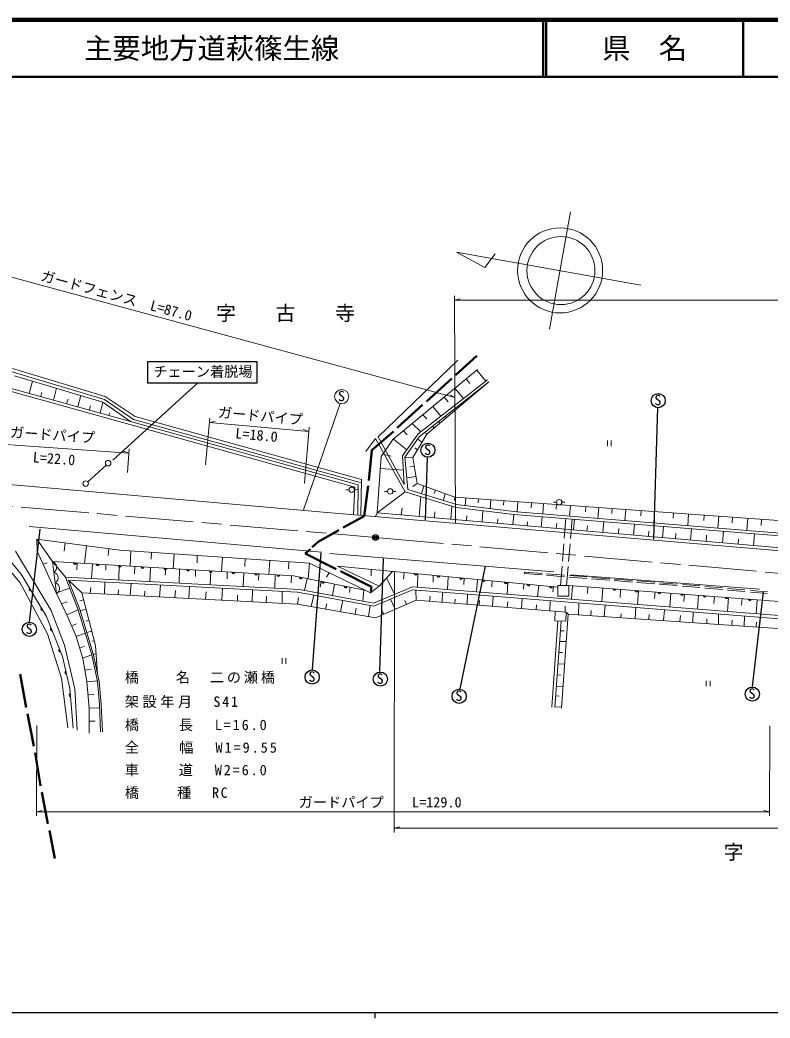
# Model space of a CAD drawing. Units: millimetres, scale not verified. Extents: x 40000 to 680000, y 20000 to 380000.
# Drawn here: x 205424 to 337747, y 204000 to 380000 of the extents above; entities that cross this region are included whole.
import ezdxf
from ezdxf.enums import TextEntityAlignment as Align

# ---------------------------------------------------------------- set-up
doc = ezdxf.new("R2010")
doc.units = ezdxf.units.MM
doc.header["$LTSCALE"] = 1000
doc.header["$PDMODE"] = 32
doc.header["$PDSIZE"] = 500
doc.linetypes.add('CHAIN', pattern=[18.5, 12, -1.5, 3.5, -1.5])
for name, color, linetype, lineweight in [('M-BGD', 7, 'Continuous', 13), ('M-BMK', 2, 'CHAIN', 13), ('M-BMK-SRVR', 3, 'Continuous', 25), ('M-STR-HTXT', 7, 'Continuous', 13), ('M-STR-STRC', 7, 'Continuous', 13), ('M-TTL', 2, 'Continuous', 140), ('M-TTL-BAND', 7, 'Continuous', 25), ('M-TTL-LINE', 7, 'Continuous', 50)]:
    doc.layers.add(name, color=color, linetype=linetype, lineweight=lineweight)
doc.layers.add('M-BMK-HTXT', color=7, linetype='Continuous')
doc.layers.add('M-TTL-TXT', color=7, linetype='Continuous')
doc.styles.add('ＭＳ ゴシック', font='')
doc.styles.get('ＭＳ ゴシック').set_extended_font_data('MS Gothic')

msp = doc.modelspace()

# ---------------------------------------------------------------- linework, layer by layer
at = {"layer": 'M-BGD', "lineweight": 50}
for p, q in [((285999, 320774), (282261, 317367)), ((281604, 316789), (277118, 312716)), ((276465, 312125), (271978, 308052)), ((271308, 307438), (267525, 304133)), ((267525, 304133), (266966, 298769)), ((266857, 297863), (266137, 292490)), ((266137, 292490), (262418, 290476)), ((261659, 290042), (258038, 287979)), ((258038, 287979), (256960, 287009)), ((256656, 286706), (255747, 285888)), ((255747, 285888), (261205, 283166)), ((261990, 282774), (267449, 280052)), ((267449, 280052), (267318, 279213)), ((205439, 264636), (206511, 258738)), ((206732, 257634), (207868, 251924)), ((208120, 250788), (209066, 244921)), ((209287, 243848), (210360, 238234)), ((210644, 237066), (211590, 232114))]:
    msp.add_line(p, q, dxfattribs=at)
at = {"layer": 'M-BGD'}
for p, q in [((282696, 319985), (268636, 306463)), ((224918, 309188), (192422, 318210)), ((264479, 297612), (192679, 317578)), ((220321, 313082), (204072, 317937)), ((220472, 313619), (204103, 318522)), ((220068, 312617), (204485, 317270)), ((286167, 318367), (271193, 306002)), ((285995, 318225), (287585, 316313)), ((207050, 314149), (207658, 316322)), ((211896, 315057), (211333, 312960)), ((275662, 307032), (287902, 316559)), ((288143, 316173), (275861, 306471)), ((277221, 306934), (288143, 316173)), ((282156, 315055), (283667, 313262)), ((284153, 316704), (284781, 315913)), ((209097, 313581), (209288, 314285)), ((216138, 313790), (215643, 311763)), ((225771, 310055), (220472, 313619)), ((280262, 313491), (280954, 312674)), ((213639, 312320), (213914, 313150)), ((217645, 311207), (217868, 311972)), ((220068, 312617), (219586, 310669)), ((224918, 309188), (220068, 312617)), ((225431, 309528), (220321, 313082)), ((255465, 293626), (261920, 312372)), ((278247, 311827), (279675, 310156)), ((221112, 310245), (221233, 310738)), ((265688, 298959), (225771, 310055)), ((276507, 310390), (277199, 309671)), ((280650, 309835), (280430, 310081)), ((265114, 298044), (224918, 309188)), ((265676, 298403), (225431, 309528)), ((274608, 308821), (276133, 307398)), ((278523, 308036), (278272, 308376)), ((279502, 308864), (279346, 309051)), ((268636, 306463), (273209, 298091)), ((272914, 303159), (275662, 307032)), ((273088, 307566), (273708, 306860)), ((275861, 306471), (273338, 302882)), ((274739, 302868), (277221, 306934)), ((277221, 306934), (277023, 307115)), ((266443, 303926), (268167, 306197)), ((268167, 306197), (273361, 296797)), ((271193, 306002), (269154, 303043)), ((271319, 306105), (273668, 304222)), ((275558, 304210), (275082, 304540)), ((276354, 305513), (275601, 306101)), ((309055, 305855), (309055, 304871)), ((309728, 305855), (309728, 304871)), ((269154, 303043), (268442, 293086)), ((269430, 303445), (270935, 303096)), ((273209, 298091), (272914, 303159)), ((273338, 302882), (273867, 297209)), ((274739, 302868), (273338, 302882)), ((275504, 298252), (274739, 302868)), ((217378, 298573), (220620, 301514)), ((275006, 301256), (274185, 301175)), ((269002, 300927), (273061, 300640)), ((275293, 299523), (273675, 299267)), ((191250, 299141), (260264, 293108)), ((264264, 292767), (264479, 297612)), ((265032, 292702), (265114, 298044)), ((265547, 292658), (265688, 298959)), ((275504, 298252), (274760, 297755)), ((282128, 295844), (275504, 298252)), ((276666, 297830), (276277, 296469)), ((263461, 297157), (262926, 297151)), ((264950, 297175), (264415, 297169)), ((268442, 293086), (273361, 296797)), ((270269, 296857), (269733, 296851)), ((271757, 296875), (271222, 296869)), ((273361, 296797), (282385, 294031)), ((273867, 297209), (282411, 294586)), ((276135, 295947), (275843, 292441)), ((278714, 297085), (278517, 296479)), ((280411, 296468), (280147, 295281)), ((282128, 295844), (282078, 295245)), ((349385, 290997), (282128, 295844)), ((284071, 295704), (283976, 294381)), ((272657, 292719), (272828, 293969)), ((281431, 291954), (281587, 294276)), ((282385, 294031), (292560, 292819)), ((282411, 294586), (293062, 293254)), ((286306, 295543), (286256, 294855)), ((288513, 295384), (288400, 293817)), ((290767, 295222), (290710, 294444)), ((293261, 295042), (293131, 293249)), ((295661, 294869), (295595, 293954)), ((297771, 294717), (297639, 292882)), ((300075, 294960), (299540, 294954)), ((300095, 294549), (300035, 293727)), ((301564, 294978), (301029, 294972)), ((302534, 294374), (302398, 292494)), ((305278, 294176), (305212, 293261)), ((307524, 294014), (307385, 292088)), ((260264, 293108), (368415, 283902)), ((268442, 293086), (268163, 292435)), ((268442, 293086), (368302, 284387)), ((278526, 292207), (278590, 293275)), ((284210, 291712), (284268, 292560)), ((286961, 291473), (287053, 293475)), ((292364, 291002), (292522, 292823)), ((292560, 292819), (354414, 287810)), ((293062, 293254), (354354, 288275)), ((297386, 290565), (297547, 292415)), ((309900, 293843), (309838, 292992)), ((312292, 293670), (312150, 291701)), ((315012, 293474), (314946, 292547)), ((317381, 293304), (317236, 291286)), ((320733, 293062), (320669, 292169)), ((323374, 292872), (323225, 290803)), ((326113, 292674), (326047, 291763)), ((328697, 292488), (328544, 290369)), ((331139, 292312), (331066, 291297)), ((258624, 286134), (207020, 290655)), ((289669, 291237), (289737, 292011)), ((294876, 290783), (294938, 291502)), ((300022, 290335), (300105, 291289)), ((301733, 292076), (301451, 288604)), ((302811, 291989), (302533, 288559)), ((303068, 290070), (303233, 291956)), ((305447, 289862), (305529, 290801)), ((308237, 289619), (308404, 291537)), ((313661, 289147), (313831, 291097)), ((318783, 288701), (318955, 290683)), ((333814, 292120), (333658, 289953)), ((336251, 291944), (336172, 290849)), ((198320, 289198), (205468, 280747)), ((199990, 289081), (205646, 282249)), ((310995, 289379), (311078, 290333)), ((316299, 288917), (316381, 289853)), ((321048, 288503), (321127, 289414)), ((323688, 288273), (323863, 290286)), ((326460, 288032), (326559, 289175)), ((329334, 287782), (329512, 289828)), ((334799, 287306), (334980, 289385)), ((208412, 288440), (223060, 286505)), ((211143, 284497), (208412, 288440)), ((208412, 288440), (208486, 286345)), ((213391, 287782), (213218, 286340)), ((217184, 287281), (216792, 284160)), ((301373, 287642), (301126, 284591)), ((302457, 287612), (302204, 284499)), ((332125, 287539), (332206, 288469)), ((204665, 286329), (210953, 275861)), ((208486, 286345), (211825, 278988)), ((221087, 286766), (220960, 285541)), ((223060, 286505), (256498, 284204)), ((224978, 286373), (224837, 283679)), ((228635, 286122), (228596, 284931)), ((232604, 285849), (232452, 283225)), ((236707, 285566), (236692, 284286)), ((241165, 285259), (240998, 282715)), ((260092, 285910), (299625, 282706)), ((209542, 284020), (210227, 284298)), ((253657, 281959), (211143, 284497)), ((211143, 284497), (211888, 278854)), ((211143, 284497), (213436, 281752)), ((215488, 284237), (215464, 283013)), ((218199, 284076), (218028, 281511)), ((220595, 283933), (220553, 282950)), ((222905, 283795), (222847, 281258)), ((225709, 283627), (225622, 282319)), ((228438, 283464), (228313, 280971)), ((245172, 284984), (245104, 283599)), ((249510, 284685), (249351, 282216)), ((252849, 284455), (252783, 283213)), ((256498, 284204), (256288, 281434)), ((256498, 284204), (267263, 278963)), ((268809, 280176), (261447, 283672)), ((261447, 283672), (300297, 279966)), ((301054, 283705), (300777, 280282)), ((302133, 283616), (301862, 280279)), ((205646, 282249), (210125, 274836)), ((213436, 281752), (254719, 279585)), ((213436, 281752), (215681, 275963)), ((231130, 283304), (231068, 282088)), ((233595, 283157), (233488, 280700)), ((236379, 282990), (236368, 281884)), ((239073, 282830), (238978, 280411)), ((242003, 282655), (241976, 281422)), ((244939, 282479), (244827, 280104)), ((247574, 282322), (247517, 281187)), ((250459, 282150), (250393, 279812)), ((253306, 281980), (253251, 280766)), ((253657, 281959), (266287, 279438)), ((259510, 281726), (259977, 282510)), ((267408, 283103), (267367, 281974)), ((268809, 280176), (271142, 282747)), ((270102, 281601), (271518, 278735)), ((273183, 282553), (273111, 281397)), ((275595, 282322), (275540, 279998)), ((278330, 282062), (278292, 280864)), ((280971, 281810), (280844, 279581)), ((294442, 282641), (294422, 282385)), ((294422, 282385), (297524, 282141)), ((294442, 282641), (297551, 282397)), ((298312, 282080), (301490, 281830)), ((298338, 282335), (301509, 282086)), ((302329, 281764), (305446, 281519)), ((302353, 282020), (305474, 281774)), ((302611, 282158), (335911, 279642)), ((306282, 281711), (309478, 281460)), ((205468, 280747), (210295, 271756)), ((254398, 279093), (214006, 281201)), ((214006, 281201), (215986, 276024)), ((216319, 278994), (214006, 281201)), ((217835, 278915), (217919, 279904)), ((220345, 278783), (220399, 280867)), ((224888, 278545), (225039, 280625)), ((230065, 278273), (230215, 280355)), ((235219, 278003), (235344, 280087)), ((256069, 281478), (255639, 279414)), ((258538, 280985), (258369, 279995)), ((260935, 280506), (260577, 278498)), ((263705, 279953), (263542, 279028)), ((267263, 278963), (268809, 280176)), ((267772, 277163), (274691, 280065)), ((274691, 280065), (357669, 273538)), ((283796, 281540), (283745, 280444)), ((286135, 281317), (285976, 279178)), ((288739, 281069), (288680, 280065)), ((291487, 280807), (291372, 278753)), ((294305, 280538), (294260, 279631)), ((296946, 280286), (296729, 278332)), ((299518, 280040), (299406, 279182)), ((300297, 280283), (300293, 278397)), ((300297, 280283), (302242, 280278)), ((302242, 280278), (302237, 278393)), ((302242, 280278), (379652, 274428)), ((302926, 280227), (302729, 277860)), ((305595, 280025), (305529, 278841)), ((306255, 281456), (309459, 281204)), ((310277, 281140), (313474, 280888)), ((310300, 281395), (313501, 281144)), ((314254, 280827), (317432, 280578)), ((314277, 281083), (317456, 280833)), ((318231, 280515), (321347, 280270)), ((318247, 280771), (321367, 280526)), ((322302, 280167), (325351, 279901)), ((322349, 280456), (325380, 280191)), ((326239, 280117), (329379, 279843)), ((211825, 278988), (214203, 279776)), ((211825, 278988), (213686, 275076)), ((254409, 276996), (216319, 278994)), ((216319, 278994), (218751, 269665)), ((222770, 278656), (222811, 279525)), ((227399, 278413), (227466, 279301)), ((232764, 278132), (232836, 279371)), ((238161, 277849), (238261, 279133)), ((241046, 277697), (241147, 279784)), ((243799, 277553), (243797, 278584)), ((246367, 277418), (246465, 279507)), ((248848, 277288), (248908, 278374)), ((251690, 277139), (251708, 279233)), ((267871, 276632), (254398, 279093)), ((254409, 276996), (254565, 278142)), ((254719, 279585), (267772, 277163)), ((256819, 276573), (257250, 278572)), ((266108, 279474), (265918, 277507)), ((274697, 279508), (267871, 276632)), ((357737, 272969), (274697, 279508)), ((275344, 277696), (275238, 279465)), ((277661, 277511), (277765, 278406)), ((279891, 277333), (279994, 279091)), ((284290, 276983), (284374, 278746)), ((288771, 276626), (288915, 278388)), ((300293, 278397), (302237, 278393)), ((308263, 279823), (308082, 277437)), ((311387, 279587), (311281, 278185)), ((314566, 279347), (314384, 276942)), ((317452, 279129), (317365, 277972)), ((320230, 278919), (320047, 276497)), ((322639, 278737), (322544, 277468)), ((325136, 278548), (324952, 276111)), ((326215, 279825), (329349, 279552)), ((327928, 278337), (327835, 277100)), ((330409, 278150), (330223, 275697)), ((330226, 279475), (333291, 279208)), ((330265, 279765), (333323, 279499)), ((334280, 279122), (337224, 278865)), ((334323, 279411), (337271, 279154)), ((212747, 277050), (213741, 277400)), ((216648, 277733), (215991, 277568)), ((268152, 274583), (254409, 276996)), ((259319, 276134), (259549, 277049)), ((261945, 275673), (262356, 277639)), ((266904, 274802), (267183, 276757)), ((275344, 277696), (268152, 274583)), ((271637, 276091), (270819, 277874)), ((273603, 276942), (273302, 277617)), ((301785, 275589), (275344, 277696)), ((282118, 277156), (282182, 277839)), ((286433, 276812), (286472, 277649)), ((291347, 276421), (291477, 277376)), ((293874, 276219), (293999, 277988)), ((296484, 276011), (296524, 276892)), ((298873, 275821), (298982, 277596)), ((301575, 275606), (301633, 276616)), ((303949, 275121), (304015, 277199)), ((308460, 274812), (308656, 276834)), ((313969, 274435), (314095, 276405)), ((332808, 277968), (332723, 276833)), ((335474, 277767), (335287, 275298)), ((210125, 274836), (212901, 267738)), ((210953, 275861), (213288, 269741)), ((213686, 275076), (215681, 275963)), ((213686, 275076), (215326, 271291)), ((215681, 275963), (218078, 268046)), ((215986, 276024), (218352, 268227)), ((217077, 276088), (216045, 275828)), ((264533, 275219), (264764, 276271)), ((269612, 275215), (269202, 275997)), ((299792, 274050), (299858, 275743)), ((302157, 275244), (300967, 258661)), ((301722, 273975), (301785, 275589)), ((301785, 275589), (302157, 275244)), ((358100, 271412), (302157, 275244)), ((306147, 274971), (306204, 275859)), ((311418, 274609), (311475, 275298)), ((316379, 274270), (316446, 275160)), ((318961, 274093), (319153, 276007)), ((321853, 273895), (321932, 274985)), ((324114, 273740), (324201, 275610)), ((328656, 273429), (328678, 275257)), ((333155, 273121), (333224, 274899)), ((215381, 273534), (214524, 273142)), ((217578, 274166), (217049, 273996)), ((300338, 274028), (299248, 258828)), ((299792, 274050), (301722, 273975)), ((300890, 274007), (299800, 258807)), ((326592, 273570), (326592, 274423)), ((331016, 273267), (331074, 274136)), ((335310, 272973), (335346, 273802)), ((210295, 271756), (212755, 263933)), ((215326, 271291), (216922, 271865)), ((215326, 271291), (216493, 267379)), ((218080, 272239), (217204, 272011)), ((300765, 272266), (301423, 272268)), ((213288, 269741), (215078, 262044)), ((216828, 269600), (215945, 269219)), ((218525, 270531), (218078, 270429)), ((218751, 269665), (219093, 264718)), ((300632, 270416), (301807, 270372)), ((212901, 267738), (214226, 262092)), ((216465, 267475), (218078, 268046)), ((219103, 263363), (218078, 268046)), ((218352, 268227), (219380, 263363)), ((218373, 268128), (218846, 268294)), ((300491, 268440), (301129, 268440)), ((216493, 267379), (217250, 263373)), ((218958, 266678), (218805, 266650)), ((251671, 267469), (251671, 266485)), ((252344, 267469), (252344, 266485)), ((300349, 266462), (301523, 266409)), ((216878, 265342), (217969, 265537)), ((300209, 264511), (300820, 264487)), ((212755, 263933), (213891, 255164)), ((217250, 263373), (217629, 258642)), ((217257, 263290), (219077, 263482)), ((219450, 259262), (219103, 263363)), ((219380, 263363), (219748, 259301)), ((300062, 262465), (301236, 262412)), ((326507, 263491), (326507, 262506)), ((327180, 263491), (327180, 262506)), ((214226, 262092), (214825, 255120)), ((215078, 262044), (215519, 254789)), ((217438, 261022), (218450, 261081)), ((299942, 260790), (300526, 260753)), ((219639, 254467), (219450, 259262)), ((219748, 259301), (219986, 254464)), ((299805, 258883), (300977, 258807)), ((217629, 258642), (219471, 258710)), ((217629, 258642), (217660, 254225)), ((217645, 256345), (218720, 256345))]:
    msp.add_line(p, q, dxfattribs=at)
at = {"layer": 'M-BGD', "lineweight": 25}
for p, q in [((317894, 311638), (317204, 288455)), ((277267, 302881), (276923, 291841)), ((207130, 273887), (208963, 290225)), ((257021, 265465), (258554, 286034)), ((268887, 265114), (269531, 285046)), ((283075, 262051), (287523, 283687)), ((334664, 262450), (336563, 279118))]:
    msp.add_line(p, q, dxfattribs=at)
at = {"layer": 'M-BGD'}
for centre, radius in [((262185, 313594), 1250), ((220982, 301843), 489), ((217016, 298245), 489), ((263938, 297163), 477), ((270745, 296863), 477), ((300552, 294966), 477)]:
    msp.add_circle(centre, radius, dxfattribs=at)
at = {"layer": 'M-BGD', "lineweight": 25}
for centre in [(318017, 312882), (277390, 304125), (207085, 272547), (256976, 264124), (269010, 263762), (334612, 261125), (282900, 260744)]:
    msp.add_circle(centre, 1250, dxfattribs=at)
at = {"layer": 'M-BGD'}
for centre, radius, start, end in [((210822, 283477), 1069, 302.52662, 72.5133), ((211197, 281631), 965, 296.97145, 78.06847), ((211333, 279756), 1059, 301.62266, 73.41726)]:
    msp.add_arc(centre, radius, start, end, dxfattribs=at)
at = {"layer": 'M-BGD', "lineweight": 25}
for centre, start, end in [((215125, 284315), 189.2645, 343.90373), ((219140, 284076), 189.2645, 343.90373), ((223047, 283843), 189.2645, 343.90373), ((227058, 283603), 189.2645, 343.90373), ((231076, 283363), 189.2645, 343.90373), ((235093, 283124), 189.2645, 343.90373), ((239092, 282885), 189.2645, 343.90373), ((243062, 282648), 189.2645, 343.90373), ((247083, 282408), 189.2645, 343.90373), ((251029, 282172), 189.2645, 343.90373), ((254981, 281752), 181.39091, 336.03015), ((275243, 282413), 187.23145, 341.87069), ((279239, 282031), 187.23145, 341.87069), ((283249, 281649), 187.23145, 341.87069), ((258920, 280966), 181.39091, 336.03015), ((262892, 280173), 181.39091, 336.03015), ((287186, 281273), 187.23145, 341.87069), ((291156, 280895), 187.23145, 341.87069), ((295154, 280513), 187.23145, 341.87069), ((299138, 280133), 187.23145, 341.87069), ((207308, 279607), 133.82308, 288.46231), ((310286, 279727), 188.35842, 342.99765), ((314215, 279430), 188.35842, 342.99765), ((318235, 279126), 188.35842, 342.99765), ((322245, 278823), 188.35842, 342.99765), ((326214, 278523), 188.35842, 342.99765), ((330100, 278229), 188.35842, 342.99765), ((209375, 276186), 133.82308, 288.46231), ((334160, 277923), 188.35842, 342.99765), ((211073, 272567), 124.0414, 278.68064), ((212524, 268856), 124.0414, 278.68064), ((213610, 264964), 115.88522, 270.52445), ((214378, 260977), 107.59418, 262.23342)]:
    msp.add_arc(centre, 256, start, end, dxfattribs=at)
at = {"layer": 'M-BMK'}
for p, q in [((168752, 297250), (268142, 288743)), ((268142, 288743), (367618, 279916))]:
    msp.add_line(p, q, dxfattribs=at)
at = {"layer": 'M-BMK-SRVR'}
msp.add_circle((268142, 288743), 500, dxfattribs=at)
msp.add_point((268142, 288743), dxfattribs=at)
at = {"layer": 'M-STR-HTXT'}
for p, q in [((184562, 339932), (282154, 313403)), ((282262, 291235), (282066, 331334)), ((282070, 330598), (283070, 330848)), ((282070, 330598), (474026, 330598)), ((282154, 313403), (281255, 313907)), ((238143, 301526), (238894, 309777)), ((238827, 309043), (239846, 309202)), ((238827, 309043), (256374, 307455)), ((255608, 298280), (256436, 308190)), ((256374, 307455), (255401, 307794)), ((202122, 305190), (224637, 303630)), ((224637, 303630), (223657, 303948)), ((224422, 300184), (224683, 304365)), ((271514, 282712), (271463, 236742)), ((208429, 255566), (208350, 239632)), ((337725, 255508), (337632, 239632)), ((208354, 240368), (209354, 240618)), ((208354, 240368), (337636, 240368)), ((337636, 240368), (336636, 240618)), ((271464, 237479), (272464, 237729)), ((271464, 237479), (471155, 237479))]:
    msp.add_line(p, q, dxfattribs=at)
at = {"layer": 'M-STR-STRC'}
for p, q in [((298852, 325465), (302551, 346137)), ((314975, 333247), (282462, 339065)), ((282462, 339065), (287431, 336341)), ((287431, 336341), (289229, 338744))]:
    msp.add_line(p, q, dxfattribs=at)
at = {"layer": 'M-STR-STRC', "lineweight": 25}
for p, q in [((227993, 319793), (247227, 319793)), ((227993, 315962), (227993, 319793)), ((247227, 319793), (247227, 315962)), ((221831, 302372), (236765, 315962)), ((247227, 315962), (227993, 315962))]:
    msp.add_line(p, q, dxfattribs=at)
at = {"layer": 'M-STR-STRC'}
for centre, radius in [((300709, 335843), 7500), ((300863, 335806), 6000)]:
    msp.add_circle(centre, radius, dxfattribs=at)
at = {"layer": 'M-TTL'}
msp.add_line((680000, 380000), (40000, 380000), dxfattribs=at)
at = {"layer": 'M-TTL-BAND'}
for p, q in [((40000, 205000), (579000, 205000)), ((268000, 205000), (268000, 204000))]:
    msp.add_line(p, q, dxfattribs=at)
at = {"layer": 'M-TTL-LINE'}
for p, q in [((297750, 380000), (297750, 370000)), ((298250, 380000), (298250, 370000)), ((333000, 380000), (333000, 370000)), ((40000, 370000), (680000, 370000))]:
    msp.add_line(p, q, dxfattribs=at)

# ---------------------------------------------------------------- texts
at = {"layer": 'M-BGD', "style": 'ＭＳ ゴシック'}
for p in [(261506, 312220), (317339, 311508), (276711, 302751), (206406, 271173), (256297, 262751), (268331, 262388), (282221, 259370), (333933, 259751)]:
    msp.add_text('S', height=1833, dxfattribs=at).set_placement(p, align=Align.BOTTOM_LEFT)
at = {"layer": 'M-BMK-HTXT', "style": 'ＭＳ ゴシック'}
for s, p in [('字\u3000\u3000古\u3000\u3000寺', (240019, 326246)), ('字\u3000\u3000竹\u3000\u3000添', (329554, 231216))]:
    msp.add_text(s, height=2566, dxfattribs=at).set_placement(p, align=Align.BOTTOM_LEFT)
at = {"layer": 'M-STR-HTXT', "style": 'ＭＳ ゴシック'}
for s, rotation, p in [('ガードフェンス\u3000L=87.0', 344.793, (208804, 333574)), ('ガードパイプ', 354.83, (240232, 309396)), ('ガードパイプ', 356.036, (203575, 305889)), ('L=18.0', 354.83, (243311, 305696)), ('L=22.0', 356.036, (207610, 301453))]:
    msp.add_text(s, height=1833, rotation=rotation, dxfattribs=at).set_placement(p, align=Align.BOTTOM_LEFT)
msp.add_text('ガードパイプ\u3000\u3000L=129.0', height=1833, dxfattribs=at).set_placement((254600, 240592), align=Align.BOTTOM_LEFT)
at = {"layer": 'M-STR-HTXT', "char_height": 1833, "attachment_point": 7, "style": 'ＭＳ ゴシック'}
for s, insert in [('\\T1.2;橋\u3000\u3000名\u3000二の瀬橋', (223916, 262964)), ('\\T1.25;架設年月\u3000S41', (223916, 258668)), ('\\T1.27;橋\u3000\u3000長\u3000L=16.0', (223916, 254570)), ('\\T1.28;全\u3000\u3000幅\u3000W1=9.55', (223916, 250590)), ('\\T1.27;車\u3000\u3000道\u3000W2=6.0', (223916, 246610)), ('\\T1.23;橋\u3000\u3000種\u3000RC', (223916, 242630))]:
    msp.add_mtext(s, dxfattribs=dict(at, insert=insert))
at = {"layer": 'M-STR-STRC', "style": 'ＭＳ ゴシック'}
msp.add_text('チェーン着脱場', height=1833, dxfattribs=at).set_placement((228949, 316528), align=Align.BOTTOM_LEFT)
at = {"layer": 'M-TTL-TXT', "style": 'ＭＳ ゴシック'}
msp.add_text('主要地方道萩篠生線', height=3666, dxfattribs=at).set_placement((216734, 375000), align=Align.MIDDLE_LEFT)
msp.add_text('県\u3000名', height=3666, dxfattribs=at).set_placement((315625, 375000), align=Align.MIDDLE_CENTER)

doc.saveas('drawing.dxf')
